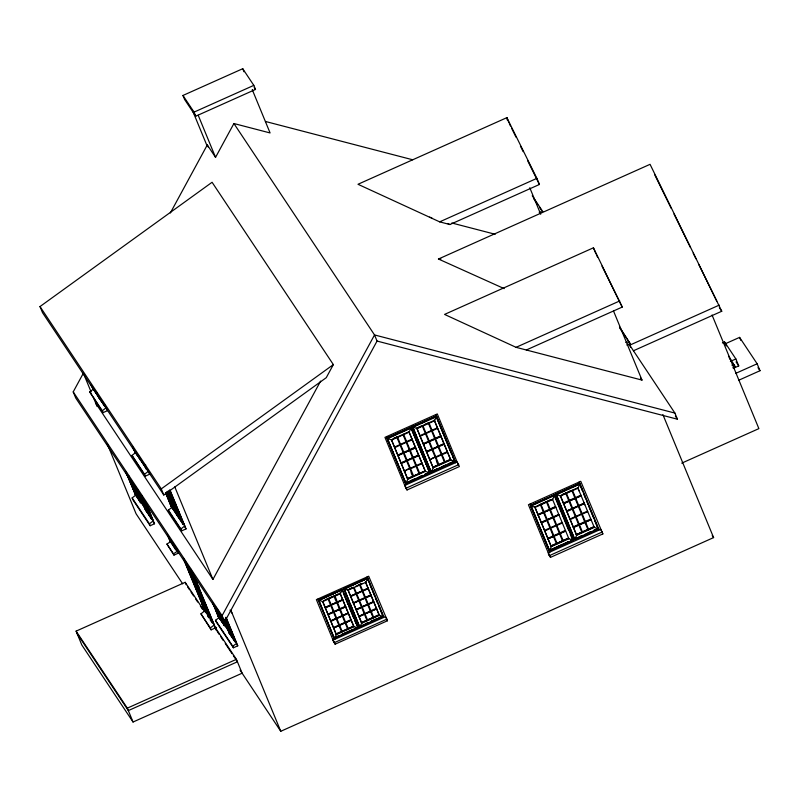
<?xml version="1.0" encoding="UTF-8"?>
<svg xmlns="http://www.w3.org/2000/svg" width="800" height="800" viewBox="0 0 800 800"><rect width="100%" height="100%" fill="white"/><g stroke="black" fill="none" stroke-linecap="round" stroke-linejoin="round"><path stroke-width="1.2" d="M387.08 438.23L387.71 438.57L410.96 428.17L411.1 427.48L409.23 432.13L391.65 440L387.07 438.24L405.77 483.6L386.96 438.06L410.99 427.31L429.8 472.85L405.77 483.6L386.95 438.06L436.51 416.11L434.63 420.76L417.05 428.63L412.36 426.7L436.39 415.94L455.2 461.48L431.17 472.24L412.36 426.7L419.58 423.95M533.24 504.67L530.43 505.45L535.13 507.38L552.7 499.51L554.58 494.87L530.43 505.45L549.24 550.99L573.27 540.23L554.46 494.69L549.78 497.27M436.51 416.11L436.36 416.8L413.11 427.2L412.48 426.87L431.17 472.24L433.23 467.87L450.81 460L455.2 461.48L436.39 415.94L421.78 422.96M572.55 539.84L573.27 540.23L554.58 494.87M342.43 589.54L340.36 593.71L322.78 601.58L318.28 600.13L342.43 589.54L319.01 600.57L318.41 600.3L367.84 578.18L343.69 588.76L367.72 578L383.58 616.37L359.54 627.12L359.72 626.41M405.92 482.82L405.65 483.43L429.8 472.85L425.41 471.37L407.83 479.24L405.77 483.6M431.32 471.45L431.05 472.06L455.09 461.31L452.6 456.52M572.98 486.89L579.86 483.33L598.68 528.87L574.64 539.62L555.83 494.08L579.86 483.33L530.55 505.62L549.24 550.99L551.3 546.62L568.88 538.76L573.27 540.23M555.95 494.25L560.53 496.01L578.11 488.15L579.98 483.5L579.83 484.18L556.58 494.59L555.83 494.08L574.64 539.62L574.79 538.84M574.64 539.62L576.7 535.26L594.28 527.39L598.68 528.87L597.95 528.47L593.54 530.45M342.03 589.92L342.32 589.37L358.17 627.73L334.02 638.32L337.63 636.3M170.34 212.99L207.29 144.94L215.55 157.35L233.91 123.53L374.53 334.94L377.05 341.06L224.62 621.84L75.74 398.02L73.21 391.89L83.34 373.23M95.83 403.4L212.93 579.43L320.6 381.1M333.36 364.6L326.26 377.68L163.8 495.01L42.53 312.69L40 306.56L212.08 182.27L333.36 364.6L161.28 488.88L163.8 495.01M226.1 625.36L222.09 615.71L374.53 334.94L674.91 413.08L677.43 419.21L377.05 341.06M431.17 472.24L412.81 426.83M549.24 550.99L572.82 540.18M191.72 577.43L192.49 576.88M195.72 581.74L194.95 582.28L188.43 566.46M196.36 583.55L189.51 568.08M195.49 585.58L198.1 590.75M196.57 587.2L197.81 589.06M197.64 588.82L197.43 588.5M340.92 590.4L318.29 600.12L334.14 638.49L336.4 634.61L353.98 626.74L358.17 627.73L354.67 620.59M343.81 588.93L344.42 589.21L367.84 578.18L365.76 582.34L348.18 590.21L343.69 588.76L359.54 627.12L361.8 623.24L379.38 615.38L383.58 616.37L382.88 616.04M334.14 638.49L319.01 600.57M359.54 627.12L344.42 589.21M106.02 407.29L107.42 410.69L103.06 412.64L89.75 391.92L93.66 388.86M103.06 412.64L102.29 410.77L106.2 407.71L105.78 407.08M147.8 469.66L149.67 474.2L145.3 476.15L131.99 455.42L135.9 452.37L136.32 452.99M145.3 476.15L144.53 474.27L148.44 471.22L147.35 468.95M145.65 502.22L154.53 523.77L150.17 525.73L132.92 499.8L132.15 497.92L136.06 494.86M150.17 525.73L149.4 523.85L153.3 520.79L139.21 499.6M169.89 490.02L186.05 528.89L181.69 530.85L169.15 512L168.38 510.12L172.28 507.06M181.69 530.85L180.91 528.97L184.82 525.91L181.65 521.15M211.14 629.84L200.96 613.83L204.86 610.77L214.27 624.91L210.36 627.97L211.14 629.84L216.59 627.4M226.08 617.47L237.77 645.83L233.4 647.78L216.16 621.85L215.51 620.27L219.49 617.39M233.4 647.78L232.75 646.2L236.73 643.32L233.58 638.58M175.99 547.46L178.34 553.16L173.98 555.11L166.95 544.07L171.01 541.37M173.98 555.11L173.46 553.86L177.52 551.16L172.78 544.04M182.96 95.46L242.74 68.71L253.82 85.37L255.5 89.45L195.73 116.2L184.64 99.54L182.96 95.46L194.04 112.12L195.73 116.2M194.04 112.12L253.82 85.37M439.67 221.86L536.88 178.36L539.41 184.48L449.92 224.53L439.67 221.86L357.98 184.28L506.87 117.65L536.88 178.36M99.53 397.18L98.6 397.35L96.71 392.76M504.17 288.62L438.44 259.02L650.06 164.32L721.75 311.25L633.39 350.79M135.69 451.54L134.76 451.7L132.87 447.12M526.33 349.99L622.24 307.07L593.43 247.8L444.55 314.42L516.07 347.33L642 380.09L613.51 310.98M145.72 465.02L144.63 465.51L146.41 469.22L147.53 469.35M133.81 486.61L132.07 484.17L134.02 486.71M132.31 484.74L132.27 484.08M133.95 486.83L135.08 488.9M136.48 490.42L136.52 491.08L135.22 489.12M136.23 491.74L134.48 492.52L134.91 494.19L140.49 502.58L141.61 502.69L135.26 487.36M139.54 494.67L137.81 492.23L140.33 495.64M137 494.22L133.5 486.13M138.47 496.42L132.66 483.05M136.08 487.39L141.31 500.09L142.82 501.77M147.65 510.23L142.87 500.4L145.4 503.81M144.32 502.58L141.76 495.93M169.47 491.69L172.27 496.5L172.23 495.84M169.36 492.12C176.15 509.94 169.16 491.58 174.02 501.94L169.28 490.59M146.07 505.04L144.55 503.15L147.52 507.22M170.73 493.97L169.18 491.26M170.03 498.81L168.3 496.37L170.83 499.78M152.13 518.35L152.4 518.93L151.29 518.81L145.71 510.43L145.28 508.76L147.03 507.97M169.8 498.24L168.3 496.37M169.94 498.46L171.26 500.44M171.11 497.56L171.54 498.04M170.18 499.03L171.5 501.01M172.75 499.65L174.07 501.63M172.98 500.22L177.49 509.81M516.07 347.33L619.71 300.95M172.45 503.94L170.71 504.72L171.14 506.39L176.71 514.77L177.83 514.89M141.56 496.02L149.49 515.09L150.59 514.6M175.51 503.8L175.75 504.38M179.17 515.35L174.39 505.52L176.33 508.06M173.23 506.42L167.19 491.91M175.88 507.39L174.39 505.52M176.27 508.18L177.39 510.25M177.35 509.59L171.34 498.13M176.01 510.57L174.92 511.06L170.71 504.72L165.95 493.18M178.8 511.77L179.03 512.34M178.54 513.09L176.8 513.88L177.23 515.54L182.8 523.92L183.92 524.04L183.64 523.47M167.32 491.51L177.23 515.54L178.16 515.38M389.76 437.29L396.38 434.33M398.59 433.34L405.21 430.38M407.41 429.39L410.99 427.31L429.69 472.67L424.67 474.44M393.52 438.51L397.91 436.54M416.72 428.13L421.12 426.16M424.41 424.68L428.81 422.72M392.49 439.11L408.97 431.74M416.79 428.24L434.37 420.37L450.81 460L450.47 459.5M171.13 540L170.03 540.49L170.1 541.27L175.67 549.65L176.52 549.21M170.98 540.99L170.1 541.27L167.25 534.37M172.41 541.97L176.26 549.86L175.33 547.61M403.77 452.26L400.72 444.87L406.22 442.41L409.26 449.8M409.87 449.53L406.83 442.14L412.31 439.78M420.13 436.28L425.51 433.78L428.56 441.17M429.17 440.89L426.12 433.5L431.62 431.04L434.66 438.43M435.28 438.16L432.23 430.77L437.66 428.34M174.25 546.82L175.34 546.34M626.88 345.09L630.15 343.63L619.48 326.87M719.22 305.12L629.73 345.17L627.49 344.16M397.77 455.04L415.3 447.1M423.17 443.67L440.75 435.8M403.39 453.11L397.96 455.54L403.39 453.11L406.49 460.57L401.05 463L418.63 455.13L413.16 457.49M404.05 452.9L409.5 450.37L404.05 452.9L407.1 460.29L412.59 457.83L409.5 450.37M410.16 450.17L415.59 447.74L410.16 450.17L413.2 457.56M428.79 441.74L423.36 444.17L428.84 441.81L431.89 449.2L426.46 451.63L444.04 443.76L438.56 446.12M429.4 441.47L434.95 439.08L429.4 441.47L432.5 448.93L437.99 446.47L434.9 439.01M435.56 438.8L440.99 436.37L435.56 438.8L438.6 446.19M410.33 468.19L407.28 460.8L412.78 458.34L415.87 465.8M416.48 465.52L413.39 458.06L418.82 455.63M435.78 456.89L432.69 449.43L438.18 446.97L441.28 454.43M441.89 454.16L438.79 446.7L444.22 444.27M404.57 471.53C413.46 463.79 408.89 474.68 413.66 476.22L410.57 468.76L416.06 466.3L419.16 473.76L419.77 473.49L416.67 466.03L422.15 463.67M429.97 460.17C438.86 452.42 434.29 463.31 439.06 464.85L435.97 457.39L441.46 454.93L444.56 462.39L445.17 462.12L442.08 454.66L447.55 452.3M407.41 478.61L425.15 470.98L407.49 478.73L391.79 440.65M450.39 459.38L432.81 467.24L433.23 467.87L417.05 428.63M432.89 467.37L450.55 459.61L434.22 420.13M410.33 480.85L414.74 478.88M419.16 476.9L422.47 475.42M433.53 470.47L437.94 468.5M442.35 466.52L445.66 465.04M447.87 464.06L452.28 462.08M406.96 482.51L422.57 475.52M424.8 474.52L431.27 471.63M432.39 471.13L445.76 465.14M447.99 464.14L454.68 461.15M214.16 625.87L236.41 659.32L242.13 673.21L133.05 722.02L81.83 645.01L76.1 631.13L185.18 582.31L204.74 611.72M722.4 342.96L724.58 341.98L735.87 358.95L738.73 365.9L733.28 368.34M724.87 343.96L739.58 337.38L757.14 363.78L760 370.72L738.51 380.34M193.95 581.85L196.89 585.84L197.89 588.89L193.95 581.85L197.89 588.89M458.6 464.68L457.1 462L404.77 485.42L406.27 488.1L458.6 464.68L459.37 466.56L407.04 489.97L405.47 487.62M195.17 584.8L198.11 588.79M198.97 586.62L198.1 587.01L191.62 577.27M730.41 361.39L735.87 358.95M201.87 604.21L204.64 609.87L204.06 609.52M732.93 367.61L735.11 366.64L728.48 355.95M735.65 373.4L757.14 363.78M218.01 611.01L216.51 609.14M208.69 615.41L209.22 616.13L202.93 606.48L208.95 615.3M219.47 613.21L222.04 619.43M219.6 615.13L218.2 615.75L218.45 616.99L224.64 625.65L225.12 625.44L221.18 615.94M226.04 620.54L228.61 626.76M225.99 620.84L227.5 622.74L230.07 628.96M225.33 623.17L226.22 625.12M227.31 622.26L226.25 620.27M227.45 622.48L226.4 620.49M227.65 622.96L230.02 629.27M231.51 633.68L227.11 624.89L230.22 629.18M228.75 624.43L228.95 624.91M228.75 626.98L229.87 629.05M228.95 627.46L232.21 634.71M230.74 631.2L229 631.98L229.25 633.22L234.83 641.61L235.92 641.67L234.44 639.31M231.52 631.13L231.72 631.62M223.15 618.43L229.25 633.22L230.16 633.01M234.3 637.83L233.21 638.32L229 631.98L223.36 618.31M535.44 503.69L542.06 500.73M544.27 499.74L547.58 498.26M558.64 493.31L565.26 490.35M567.46 489.36L570.77 487.88M554.43 495.55L531.18 505.95L530.55 505.62M326.84 599.11L333.44 596.16M335.63 595.17L337.83 594.19M350.05 588.72L352.25 587.74M358.84 584.79L361.04 583.81M323.62 600.69L339 593.81M347.92 589.82L353.42 587.36L355.92 593.61M355.61 586.37L362.21 583.42M539.19 504.91L551.27 499.5M562.39 494.53L565.69 493.05M567.88 492.07L571.18 490.59M535.96 506.5L551.34 499.61M561.36 495.13L577.84 487.75M327.96 598.76L330.57 605.05L325.14 607.48L342.72 599.62L331.18 604.78L328.62 598.56M543.58 512.53L538.15 514.96L543.58 512.53L546.68 519.99L541.24 522.42L558.82 514.55L547.24 519.65M544.19 512.26L549.74 509.87L544.19 512.26L547.29 519.72M550.3 509.52L555.78 507.16L550.3 509.52L553.35 516.91M563.55 503.59L569.03 501.23L563.6 503.66M569.59 500.89L575.14 498.5L569.59 500.89L572.69 508.35L578.18 505.89L575.09 498.43M575.7 498.16L581.18 495.8L575.7 498.16L578.79 505.62L584.23 503.19L566.65 511.05L572.08 508.62L568.98 501.16M327.9 614.19L345.43 606.25M333.48 612.17L328.05 614.6L333.53 612.24L336.1 618.46L330.66 620.89L348.24 613.02L342.77 615.38M334.09 611.89L339.64 609.5L334.09 611.89L336.71 618.19L342.2 615.73L339.59 609.43M340.2 609.16L345.68 606.8L340.2 609.16L342.81 615.45M358.89 600.8L353.45 603.23L358.89 600.8L361.5 607.09L356.07 609.52L373.65 601.66L368.17 604.01M362.11 606.82L359.5 600.53L364.99 598.07L367.6 604.36L362.06 606.75M365.6 597.79L371.08 595.43L365.6 597.79L368.21 604.09M365.04 598.14L359.5 600.53M76.1 631.13L127.33 708.14L236.41 659.32M582.03 513.51L578.98 506.12L584.41 503.69M681.74 463.14L758.88 428.62L712.05 315M370.93 610.72L368.37 604.5L373.8 602.07M569.93 519.02L587.51 511.15M553.8 535.57L550.76 528.18L556.3 525.79L559.3 533.11M579.25 524.27L576.16 516.81L581.65 514.35L584.7 521.74M339.01 625.57L333.58 628L339.06 625.64L341.62 631.86L342.23 631.59L339.62 625.3L345.12 622.84L347.73 629.13L348.34 628.86L345.73 622.57L351.2 620.21L345.77 622.64M364.41 614.21L358.98 616.64L364.41 614.21L367.02 620.5L367.63 620.22L365.02 613.93L370.56 611.54L365.02 613.93M371.18 611.27L376.61 608.84L371.18 611.27L373.74 617.49L373.13 617.76L370.52 611.47M345.16 622.91L339.62 625.3M573.16 526.91L590.74 519.04M553.43 536.42L548 538.85L553.43 536.42L556.52 543.88L557.13 543.6L554.04 536.14L559.58 533.75L554.04 536.14M560.15 533.41L565.62 531.05L560.15 533.41L563.24 540.87L562.63 541.14L559.53 533.68M578.83 525.05L573.4 527.48L578.83 525.05L581.92 532.51L582.53 532.24L579.44 524.78L584.98 522.39L579.44 524.78M585.55 522.04L591.02 519.68L585.55 522.04L588.64 529.5L588.03 529.78L584.94 522.32M335.98 633.98L353.56 626.11L353.98 626.74L340.1 593.32M353.72 626.35L336.06 634.11L336.4 634.61L322.78 601.58M361.47 622.74L379.12 614.98L365.43 581.84M342.04 634.32L353.07 629.39M365.24 623.94L367.44 622.96M370.75 621.48L376.27 619.01M379.57 617.53L381.78 616.54M336.46 636.94L339.81 635.44M342.04 634.45L363.01 625.06M365.24 624.07L368.58 622.57M370.81 621.57L381.96 616.58M334.02 638.32L358.06 627.56M359.43 626.95L383.46 616.19M333.05 640.1L385.38 616.68L386.81 619.18L387.46 620.76L335.13 644.18L332.53 639.31L335.13 644.18M334.48 642.6L386.81 619.18M550.96 546.12L568.54 538.25M576.37 534.75L593.95 526.89M568.62 538.36L551.04 546.23L534.79 506.88L551.3 546.62L550.88 545.99L568.46 538.13L568.88 538.76L552.44 499.12M594.02 527L576.44 534.86L560.19 495.51M550.5 549.72L553.8 548.24M556.01 547.25L562.63 544.29M564.83 543.3L568.14 541.82M579.21 536.87L582.51 535.39M588.03 532.92L591.34 531.44M549.31 550.39L568.27 541.91M572.74 539.91L574.74 539.01L556.75 495.37M575.86 538.51L582.55 535.52M584.78 534.52L591.46 531.53M593.69 530.53L598.15 528.54M574.98 539.22L598.68 528.87M573.16 540.06L549.12 550.81L549.18 549.89M574.53 539.45L598.56 528.69M602.07 532.07L600.57 529.39L548.24 552.81L549.74 555.48L602.07 532.07L602.85 533.94L550.51 557.36L548.42 554.22M240.06 670.09L280.77 731.29L713.6 537.6L662.9 414.6M539.19 212.25L542.81 211.61L532.25 195.74M625.76 342.39L629.37 341.75M731.93 365.19L734.34 364.76M170.1 541.27L168.64 536.7M195.28 581.93L194.74 581.97L188.69 567.28M195.82 585.23L195.28 585.27L204.14 606.57M196.89 585.21L197.44 585.17M196.9 586.85L196.36 586.89L205.22 608.19M197.99 586.86L198.53 586.82M200.69 593.39L201.23 593.35L199.49 591.6M209.34 614.39L209.88 614.35L202.96 604.8M212.82 603.33L218.45 616.99L224.64 625.65L222.41 622.09L216.9 608.76M438.44 259.02L440.93 258.99M218.45 616.99L214.25 605.76M358.17 627.73L342.11 589.75M229.25 633.22L235.44 641.88L233.21 638.32L225.7 619.97M91.1 384.76L92.97 388.25L92.03 385.98M125.48 471.3L135.37 494.25L126.48 472.69M165.48 492.66L171.14 506.39L177.35 515.11L174.92 511.06L166.99 491.99M136.75 488.68L145.71 510.42L147.44 512.4M93.61 389.21L98.73 396.9L92.09 386.52L92.97 388.25M98.17 395.67L98.6 397.34L104.81 406.05L105.02 405.27M429.8 472.85L410.8 427.73M134.76 451.7L140.97 460.41L134.76 451.7L134.33 450.03L135.53 451.84M171.14 506.39L165.98 492.84M145.71 510.42L137.57 489.87M177.23 515.54L183.44 524.26L181.01 520.21L169.15 491.32M265.45 121.47L412.63 159.76M233.91 123.53L270.09 132.95L252.26 89.68L252.89 90.63M429.51 217.18L431.78 217.78M451.81 222.99L495.19 234.27M447.66 223.49L449.92 224.53M102.38 402L104.81 406.05L98.6 397.35M92.52 388.2L98.73 396.9M138.54 456.36L140.97 460.41L140.03 458.14M139.9 458.56L147.05 469.56L141.29 460.9L139.89 457.5M130.33 478.73L138.7 498.86L141.13 502.91L132.71 482.49M149.49 515.09L151.92 519.14L143.97 499.86M719.36 307.66L721.75 311.25M757.97 367.67L760 370.72M736.07 361.9L738.73 365.9M729.25 357.83L731.21 360.76M732.51 362.72L735.11 366.64M533.68 198.6L537.64 204.56M539.62 207.53L541.6 210.51M619.59 327.75L630.15 343.63M674.91 413.08L629.73 345.17L630.57 347.21M675.38 416.12L677.43 419.21M640.64 378.05L642 380.09M712.22 535.53L713.6 537.6M578.11 488.15L577.77 487.64L594.28 527.39L593.86 526.76L576.28 534.63L576.7 535.26L560.53 496.01M580.9 495.15L563.36 503.09M602.85 533.94L580.76 481.33L528.43 504.75L549.47 555.79M587.7 511.65L582.27 514.08L585.31 521.47M572.47 490.26L575.51 497.65M571.86 490.54L574.9 497.93M581.42 513.78L578.37 506.39L572.88 508.85L575.92 516.24M565.7 493.2L568.79 500.66M569.36 500.32L566.31 492.93M575.31 516.51L572.27 509.12L566.88 511.63M578.59 524.48L575.55 517.09L570.16 519.59M555.49 506.52L537.96 514.46M559.01 515.05L553.58 517.48L556.63 524.88M562.06 522.45L544.53 530.38M562.29 523.02L556.86 525.45L559.91 532.84M547.06 501.63L550.11 509.02M565.34 530.41L547.81 538.35M549.45 509.22L546.41 501.83M552.74 517.19L549.69 509.8M556.02 525.15L552.97 517.76L547.47 520.22L550.52 527.61M540.35 504.64L543.39 512.03M543.96 511.68L540.91 504.29M549.91 527.88L546.86 520.49L541.48 522.99M553.19 535.84L550.15 528.45L544.76 530.95M254.2 87.49L255.5 89.45M437.42 427.77L419.89 435.71M428.99 422.88L432.04 430.27M428.34 423.08L431.43 430.54M447.27 451.66L429.74 459.59M422.89 425.61L425.89 432.93M425.28 433.21L422.23 425.81M435.12 457.09L432.08 449.7L426.69 452.2M412.29 426.05L412.96 426.91M412.02 439.14L394.49 447.07M403.59 434.25L406.64 441.64M402.98 434.52L406.03 441.91M421.87 463.02L404.34 470.96M397.49 436.98L400.49 444.3M396.88 437.25L399.92 444.64M403.16 452.53L400.11 445.14L394.73 447.64M409.72 468.46L406.67 461.07L401.29 463.57M407.49 478.73L407.83 479.24L391.39 439.6M365.5 581.95L379.38 615.38L378.96 614.75L361.38 622.61L361.8 623.24L348.18 590.21M368.27 588.66L362.84 591.09L365.4 597.31M370.84 594.88L353.3 602.82M387.46 620.76L368.71 576.22L316.38 599.64L334.09 642.61M376.36 608.29L358.83 616.22M364.79 597.58L362.23 591.36L356.73 593.82L359.3 600.04M370.32 610.99L367.76 604.77L362.26 607.23L364.87 613.52M356.53 593.34L353.97 587.12M358.69 600.32L356.12 594.1L350.74 596.6M364.21 613.72L361.65 607.5L356.26 610M340.03 593.21L340.36 593.71M342.87 600.03L337.44 602.46L340 608.68M348.4 613.43L342.96 615.86L345.53 622.08M350.96 619.65L333.43 627.59M337.24 601.98C334.58 593.22 332.41 594.3 336.63 602.25M339.39 608.95L336.83 602.73L331.33 605.19L333.9 611.41M344.92 622.36L342.35 616.14L336.86 618.6L339.42 624.82M333.29 611.68L330.72 605.46L325.34 607.96M338.81 625.09L336.25 618.87L330.86 621.37M334.27 638.53L334.8 639.31L319.16 601.37M174.25 502.51L175.55 504.46M178.84 512.43L177.53 510.47L180.58 517.86M172.11 504.1L173.31 505.91M174.21 507.86L171.8 504.24L167.04 492.7M181.5 518.81L177.89 513.39L168.85 491.46M40 306.56L161.28 488.88M177.64 514.5L178.12 515.22M181.79 520.7L183.73 523.65M182.64 522.12L183.92 524.04M96.83 393.63L99.58 397.77M99.98 398.39L105.09 406.05M136.73 453.65L145.95 467.48M181.01 520.21L176.8 513.88L167.76 491.95M184.73 526.91L186.05 528.89M89.75 391.92L102.29 410.77M131.99 455.42L144.53 474.27M168.38 510.12L180.91 528.97M230.05 610.14L232.11 613.25M225.79 620.36L228.76 625M73.21 391.89L222.09 615.71M217.67 610.32L218.84 612.07M216.71 609.05L218.69 612.23M227.11 624.89L228.41 626.85M231.52 631.7L230.22 629.75L231.07 631.82M137.81 492.23L140.57 496.38L138.4 491.1M176.26 549.86L170.03 540.49L168.15 535.92M230.39 631.36L231.6 633.17M132.07 484.17L134.99 488.55M142.87 500.4L144.6 502.84M221.1 617.98L216.01 607.29M232.5 635.11L230.09 631.49L225.39 620.1M146.02 505.35L147.32 507.31M224.44 623.4L228.66 629.75M224.95 625.09L228.44 630.33M229.66 632.16L230.13 632.87M234.5 639.44L235.92 641.67M219.9 618.02L221.95 621.1M224.01 624.19L231.53 635.5M135.88 491.9L138.29 495.52M141.31 500.09L142.51 501.9M146.68 508.13L148.48 510.85M222.41 622.09L218.2 615.75L213.51 604.36M137.98 495.66L135.58 492.04L130.34 479.34M148.18 510.98L146.37 508.27L140.66 494.41M140.72 500.16L143.74 504.7M236.39 643.76L237.77 645.83M141.42 502.3L146.11 509.36L144.94 506.51M150.48 516.04L152.4 518.93M194.42 582.3L196.96 586.12M138.7 498.86L134.48 492.52L126.4 472.9M136.01 495.21L137.93 498.1M139.21 500.02L141.13 502.91M148.72 514.33L151.92 519.14M152.46 520.66L154.53 523.77M194.31 583.8L198.51 590.12M166.95 544.07L173.46 553.86M215.51 620.27L232.75 646.2M132.15 497.92L149.4 523.85M207.44 615.77L208.78 617.79M210.12 619.81L212.14 622.84M187.54 586.79L189.57 589.83M190.92 591.86L193.61 595.92M195.64 598.96L197.66 602M200.36 606.06L202.38 609.1M214.49 627.31L216.51 630.34L192.74 572.66M217.18 631.35L219.21 634.4M220.56 636.42L223.25 640.48M225.28 643.52L232.02 653.66M233.37 655.69L237.42 661.78L128.34 710.59L77.11 633.58M182.68 583.83L136.07 513.76L107.26 443.85M200.96 613.83L210.36 627.97M199.62 591.36L199.15 590.14L199.44 590.99M198.31 592.56C199.55 594.13 195.85 587.01 197.94 591.79M596.51 255.03L597.6 257.25M601.98 266.1L622.24 307.07M509.39 123.78L510.49 126.01M511.6 128.24L516.01 137.16M520.42 146.08L523.18 151.66M527.59 160.58L539.41 184.48M654.78 174.92L671.25 208.45M674 214.04L690.47 247.57M693.21 253.16L695.96 258.75M698.7 264.34L716.82 301.22M224.88 624.93L225.12 625.44M141.61 502.69L139.92 498.7M739.58 337.38L740.8 340.35M724.58 341.98L726.22 345.95M593.43 247.8L595.96 253.92M508.97 122.76L506.87 117.65L507.28 120.01M529.79 187.75L540.71 214.24M579.02 482.11L598.83 530.17M579.6 483.94L582.42 490.79M583.83 494.21L585.72 498.78M586.66 501.07L588.07 504.49M589.01 506.78L593.72 518.2M594.66 520.48L597.48 527.33M578.16 488.67L579.12 490.98M583.87 502.52L584.82 504.83M554.67 496.44L568.79 530.7M570.2 534.13L572.08 538.7M531.03 505.66L549.57 550.58M530.18 503.96L549.99 552.03M549.74 555.48L550.51 557.36M458.33 464.99L437.29 413.94L384.96 437.36L406 488.4M435.55 414.72L455.35 462.79M437.07 418.83L451.19 453.1M417.2 429.28L432.97 467.48M425.41 471.37L408.9 431.63L425.15 470.98M242.74 68.71L244 71.77M386.7 436.58L387.38 438.21M387.85 439.36L406.51 484.64M406.27 488.1L407.04 489.97M198.19 115.23L215.55 157.35M207.29 144.94L208.13 146.98M192.65 110.86L206.93 145.51M366.96 577L383.64 617.46M367.43 578.55L368.83 581.96M369.77 584.23L372.11 589.91M373.05 592.18L374.45 595.59M375.39 597.86L377.73 603.54M378.67 605.82L380.07 609.22M381.01 611.5L382.41 614.91M348.32 590.84L361.54 622.85M344.12 588.85L349.3 601.42M350.24 603.71L359.66 626.56M343.43 593.32L348.11 604.69M349.05 606.96L353.73 618.32M339.94 593.08L353.64 626.24M322.92 602.21L336.14 634.22M318.12 598.86L318.69 600.23M230.89 610.28L280.77 731.29M174.78 486.88L212.93 579.43M225.84 617.3L236.31 642.69M225.72 618.29L235.44 641.88M225.44 618.84L234.82 641.6M223.88 619.27L229.68 633.22M170 490.34L184.4 525.29M220.7 614.33L225.43 625.81M169.41 490.23L183.44 524.26M169.12 490.74L182.8 523.92M220.01 614.42L224.64 625.65M217.46 609.44L224.03 625.37M169.13 493.4L170.56 496.85M171.49 499.14L173.86 504.88M171.61 499.51L173.62 504.68M167.53 491.29L177.68 515.6M217.63 612.9L219.02 616.27M167.28 491.89L176.71 514.77M166.83 493.41L168.24 496.87M166.5 493.03L168.51 497.91M192.04 571.36L213.86 624.28M193.71 576.13L194.64 578.39M195.57 580.65L196.5 582.91M200.58 592.81L201.95 596.12M205.14 603.86L206.05 606.07M190.54 568.78L212.81 622.71M191.24 571.12L192.63 574.51M199.96 592.3L201.33 595.61M190.37 569.39L197.1 585.52M199.59 591.74L208.45 613.05M199.63 592.65L207.37 611.43M188.83 566.64L195.82 583.59M199.42 592.33L207.16 611.12M199.01 592.13L206.3 609.81L199.26 592.92M188.47 567.39L189.4 569.65M201.29 598.49L202.2 600.7M187.14 564.53L193.87 580.66M194.17 581.75L195.38 584.7M185.6 561.78L192.8 579.05M184.16 559.19L206.33 612.97M183.95 559.63L205.28 611.4M144.53 464.65L146.41 469.22M183.24 558.3L205.15 611.45M138.44 455.49L140.33 460.07M172.83 542.75L175.67 549.65M185.18 582.31L186.19 584.76M145.39 501.91L152.89 520.16M143.17 498.44L145.35 503.72M146.31 506.19L148.63 511.69M142.32 497.06L151.28 518.8M102.76 402.28L104.17 405.72M139.95 494.42L142.32 500.17M140.81 496.95L142.99 502.23M137.33 489.57L145.28 508.76M96.67 393.13L98.09 396.57M134.56 485.22L141.9 503.02M138.04 494.13L138.98 496.41M133.01 482.54L133.24 483.11M135.27 488.81L136.58 491.98M131.11 479.92L140.49 502.57M131.12 480.36L133.14 484.98M128.99 476.12L129.03 476.78L128.79 476.21M83.59 373.69L91.12 391.97M93.48 397.68L97.09 406.46M127.33 708.14L133.05 722.02M360.12 584.46L359.47 584.66L362.08 590.95L350.54 596.12L368.12 588.25L362.69 590.68L360.12 584.46M199.52 590.01L200.15 591.44L199.52 590.01M142.81 500.87L141.87 498.58L142.8 500.89"/></g></svg>
